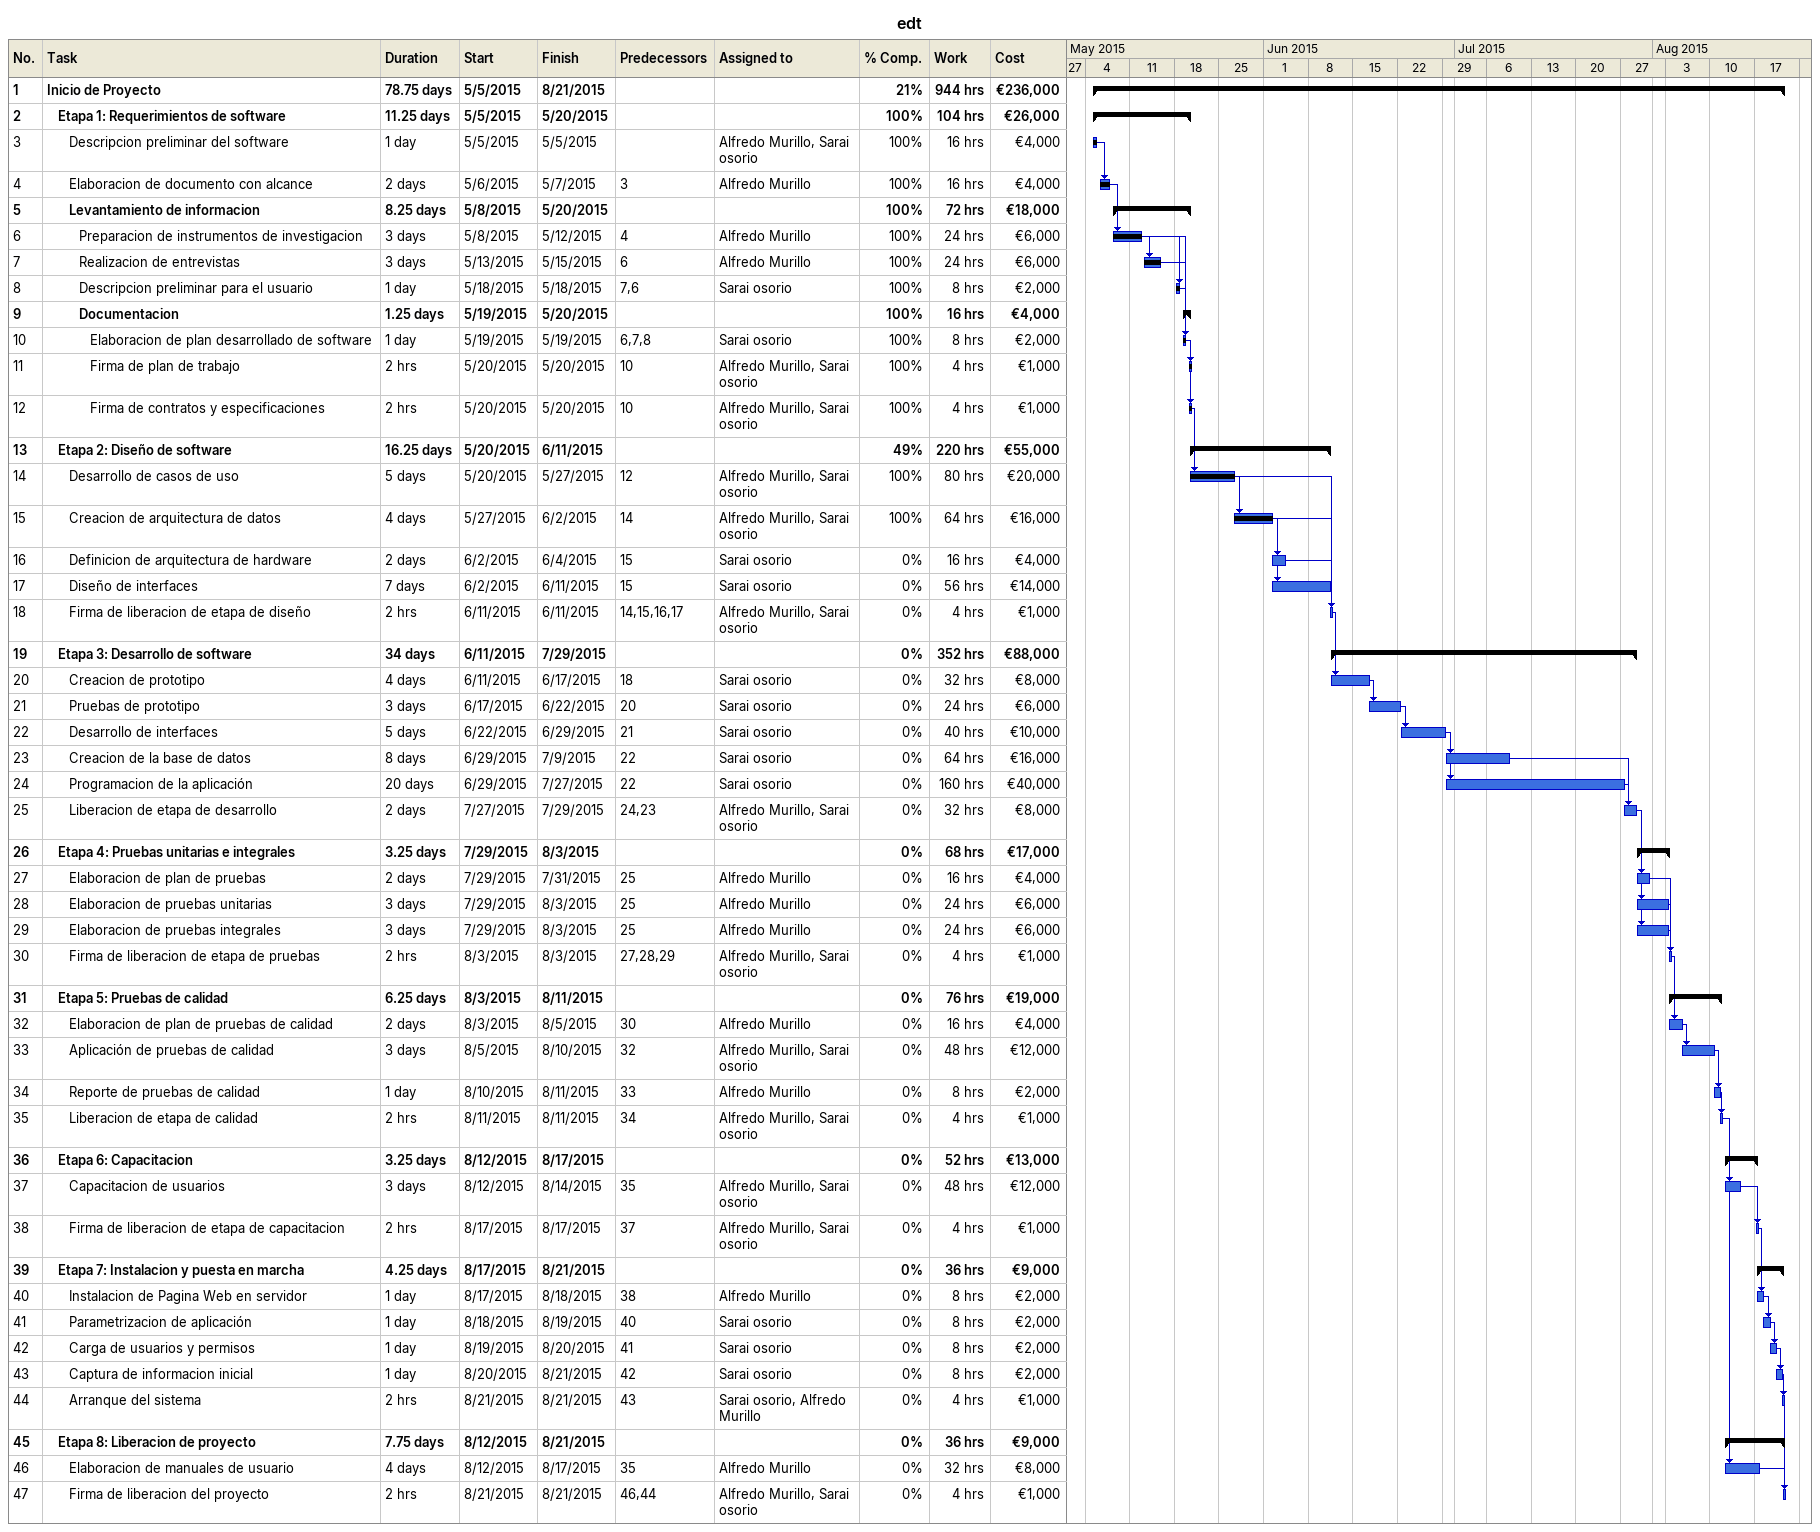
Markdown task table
edt

| ID | Level | Task | Duration | Start | Finish | Predecessors | Resources | % complete | Work (h) | Cost (€) |
|---|---|---|---|---|---|---|---|---|---|---|
| 1 | 1 | **Inicio de Proyecto** | 78.75d | 2015-05-05 | 2015-08-21 |  |  | 21 | 944 | 236000 |
| 2 | 2 | **Etapa 1: Requerimientos de software** | 11.25d | 2015-05-05 | 2015-05-20 |  |  | 100 | 104 | 26000 |
| 3 | 3 | Descripcion preliminar del software | 1d | 2015-05-05 | 2015-05-05 |  | Alfredo Murillo, Sarai osorio | 100 | 16 | 4000 |
| 4 | 3 | Elaboracion de documento con alcance | 2d | 2015-05-06 | 2015-05-07 | 3 | Alfredo Murillo | 100 | 16 | 4000 |
| 5 | 3 | **Levantamiento de informacion** | 8.25d | 2015-05-08 | 2015-05-20 |  |  | 100 | 72 | 18000 |
| 6 | 4 | Preparacion de instrumentos de investigacion | 3d | 2015-05-08 | 2015-05-12 | 4 | Alfredo Murillo | 100 | 24 | 6000 |
| 7 | 4 | Realizacion de entrevistas | 3d | 2015-05-13 | 2015-05-15 | 6 | Alfredo Murillo | 100 | 24 | 6000 |
| 8 | 4 | Descripcion preliminar para el usuario | 1d | 2015-05-18 | 2015-05-18 | 7, 6 | Sarai osorio | 100 | 8 | 2000 |
| 9 | 4 | **Documentacion** | 1.25d | 2015-05-19 | 2015-05-20 |  |  | 100 | 16 | 4000 |
| 10 | 5 | Elaboracion de plan desarrollado de software | 1d | 2015-05-19 | 2015-05-19 | 6, 7, 8 | Sarai osorio | 100 | 8 | 2000 |
| 11 | 5 | Firma de plan de trabajo | 2h | 2015-05-20 | 2015-05-20 | 10 | Alfredo Murillo, Sarai osorio | 100 | 4 | 1000 |
| 12 | 5 | Firma de contratos y especificaciones | 2h | 2015-05-20 | 2015-05-20 | 10 | Alfredo Murillo, Sarai osorio | 100 | 4 | 1000 |
| 13 | 2 | **Etapa 2: Diseño de software** | 16.25d | 2015-05-20 | 2015-06-11 |  |  | 49 | 220 | 55000 |
| 14 | 3 | Desarrollo de casos de uso | 5d | 2015-05-20 | 2015-05-27 | 12 | Alfredo Murillo, Sarai osorio | 100 | 80 | 20000 |
| 15 | 3 | Creacion de arquitectura de datos | 4d | 2015-05-27 | 2015-06-02 | 14 | Alfredo Murillo, Sarai osorio | 100 | 64 | 16000 |
| 16 | 3 | Definicion de arquitectura de hardware | 2d | 2015-06-02 | 2015-06-04 | 15 | Sarai osorio | 0 | 16 | 4000 |
| 17 | 3 | Diseño de interfaces | 7d | 2015-06-02 | 2015-06-11 | 15 | Sarai osorio | 0 | 56 | 14000 |
| 18 | 3 | Firma de liberacion de etapa de diseño | 2h | 2015-06-11 | 2015-06-11 | 14, 15, 16, 17 | Alfredo Murillo, Sarai osorio | 0 | 4 | 1000 |
| 19 | 2 | **Etapa 3: Desarrollo de software** | 34d | 2015-06-11 | 2015-07-29 |  |  | 0 | 352 | 88000 |
| 20 | 3 | Creacion de prototipo | 4d | 2015-06-11 | 2015-06-17 | 18 | Sarai osorio | 0 | 32 | 8000 |
| 21 | 3 | Pruebas de prototipo | 3d | 2015-06-17 | 2015-06-22 | 20 | Sarai osorio | 0 | 24 | 6000 |
| 22 | 3 | Desarrollo de interfaces | 5d | 2015-06-22 | 2015-06-29 | 21 | Sarai osorio | 0 | 40 | 10000 |
| 23 | 3 | Creacion de la base de datos | 8d | 2015-06-29 | 2015-07-09 | 22 | Sarai osorio | 0 | 64 | 16000 |
| 24 | 3 | Programacion de la aplicación | 20d | 2015-06-29 | 2015-07-27 | 22 | Sarai osorio | 0 | 160 | 40000 |
| 25 | 3 | Liberacion de etapa de desarrollo | 2d | 2015-07-27 | 2015-07-29 | 24, 23 | Alfredo Murillo, Sarai osorio | 0 | 32 | 8000 |
| 26 | 2 | **Etapa 4: Pruebas unitarias e integrales** | 3.25d | 2015-07-29 | 2015-08-03 |  |  | 0 | 68 | 17000 |
| 27 | 3 | Elaboracion de plan de pruebas | 2d | 2015-07-29 | 2015-07-31 | 25 | Alfredo Murillo | 0 | 16 | 4000 |
| 28 | 3 | Elaboracion de pruebas unitarias | 3d | 2015-07-29 | 2015-08-03 | 25 | Alfredo Murillo | 0 | 24 | 6000 |
| 29 | 3 | Elaboracion de pruebas integrales | 3d | 2015-07-29 | 2015-08-03 | 25 | Alfredo Murillo | 0 | 24 | 6000 |
| 30 | 3 | Firma de liberacion de etapa de pruebas | 2h | 2015-08-03 | 2015-08-03 | 27, 28, 29 | Alfredo Murillo, Sarai osorio | 0 | 4 | 1000 |
| 31 | 2 | **Etapa 5: Pruebas de calidad** | 6.25d | 2015-08-03 | 2015-08-11 |  |  | 0 | 76 | 19000 |
| 32 | 3 | Elaboracion de plan de pruebas de calidad | 2d | 2015-08-03 | 2015-08-05 | 30 | Alfredo Murillo | 0 | 16 | 4000 |
| 33 | 3 | Aplicación de pruebas de calidad | 3d | 2015-08-05 | 2015-08-10 | 32 | Alfredo Murillo, Sarai osorio | 0 | 48 | 12000 |
| 34 | 3 | Reporte de pruebas de calidad | 1d | 2015-08-10 | 2015-08-11 | 33 | Alfredo Murillo | 0 | 8 | 2000 |
| 35 | 3 | Liberacion de etapa de calidad | 2h | 2015-08-11 | 2015-08-11 | 34 | Alfredo Murillo, Sarai osorio | 0 | 4 | 1000 |
| 36 | 2 | **Etapa 6: Capacitacion** | 3.25d | 2015-08-12 | 2015-08-17 |  |  | 0 | 52 | 13000 |
| 37 | 3 | Capacitacion de usuarios | 3d | 2015-08-12 | 2015-08-14 | 35 | Alfredo Murillo, Sarai osorio | 0 | 48 | 12000 |
| 38 | 3 | Firma de liberacion de etapa de capacitacion | 2h | 2015-08-17 | 2015-08-17 | 37 | Alfredo Murillo, Sarai osorio | 0 | 4 | 1000 |
| 39 | 2 | **Etapa 7: Instalacion y puesta en marcha** | 4.25d | 2015-08-17 | 2015-08-21 |  |  | 0 | 36 | 9000 |
| 40 | 3 | Instalacion de Pagina Web en servidor | 1d | 2015-08-17 | 2015-08-18 | 38 | Alfredo Murillo | 0 | 8 | 2000 |
| 41 | 3 | Parametrizacion de aplicación | 1d | 2015-08-18 | 2015-08-19 | 40 | Sarai osorio | 0 | 8 | 2000 |
| 42 | 3 | Carga de usuarios y permisos | 1d | 2015-08-19 | 2015-08-20 | 41 | Sarai osorio | 0 | 8 | 2000 |
| 43 | 3 | Captura de informacion inicial | 1d | 2015-08-20 | 2015-08-21 | 42 | Sarai osorio | 0 | 8 | 2000 |
| 44 | 3 | Arranque del sistema | 2h | 2015-08-21 | 2015-08-21 | 43 | Sarai osorio, Alfredo Murillo | 0 | 4 | 1000 |
| 45 | 2 | **Etapa 8: Liberacion de proyecto** | 7.75d | 2015-08-12 | 2015-08-21 |  |  | 0 | 36 | 9000 |
| 46 | 3 | Elaboracion de manuales de usuario | 4d | 2015-08-12 | 2015-08-17 | 35 | Alfredo Murillo | 0 | 32 | 8000 |
| 47 | 3 | Firma de liberacion del proyecto | 2h | 2015-08-21 | 2015-08-21 | 46, 44 | Alfredo Murillo, Sarai osorio | 0 | 4 | 1000 |
